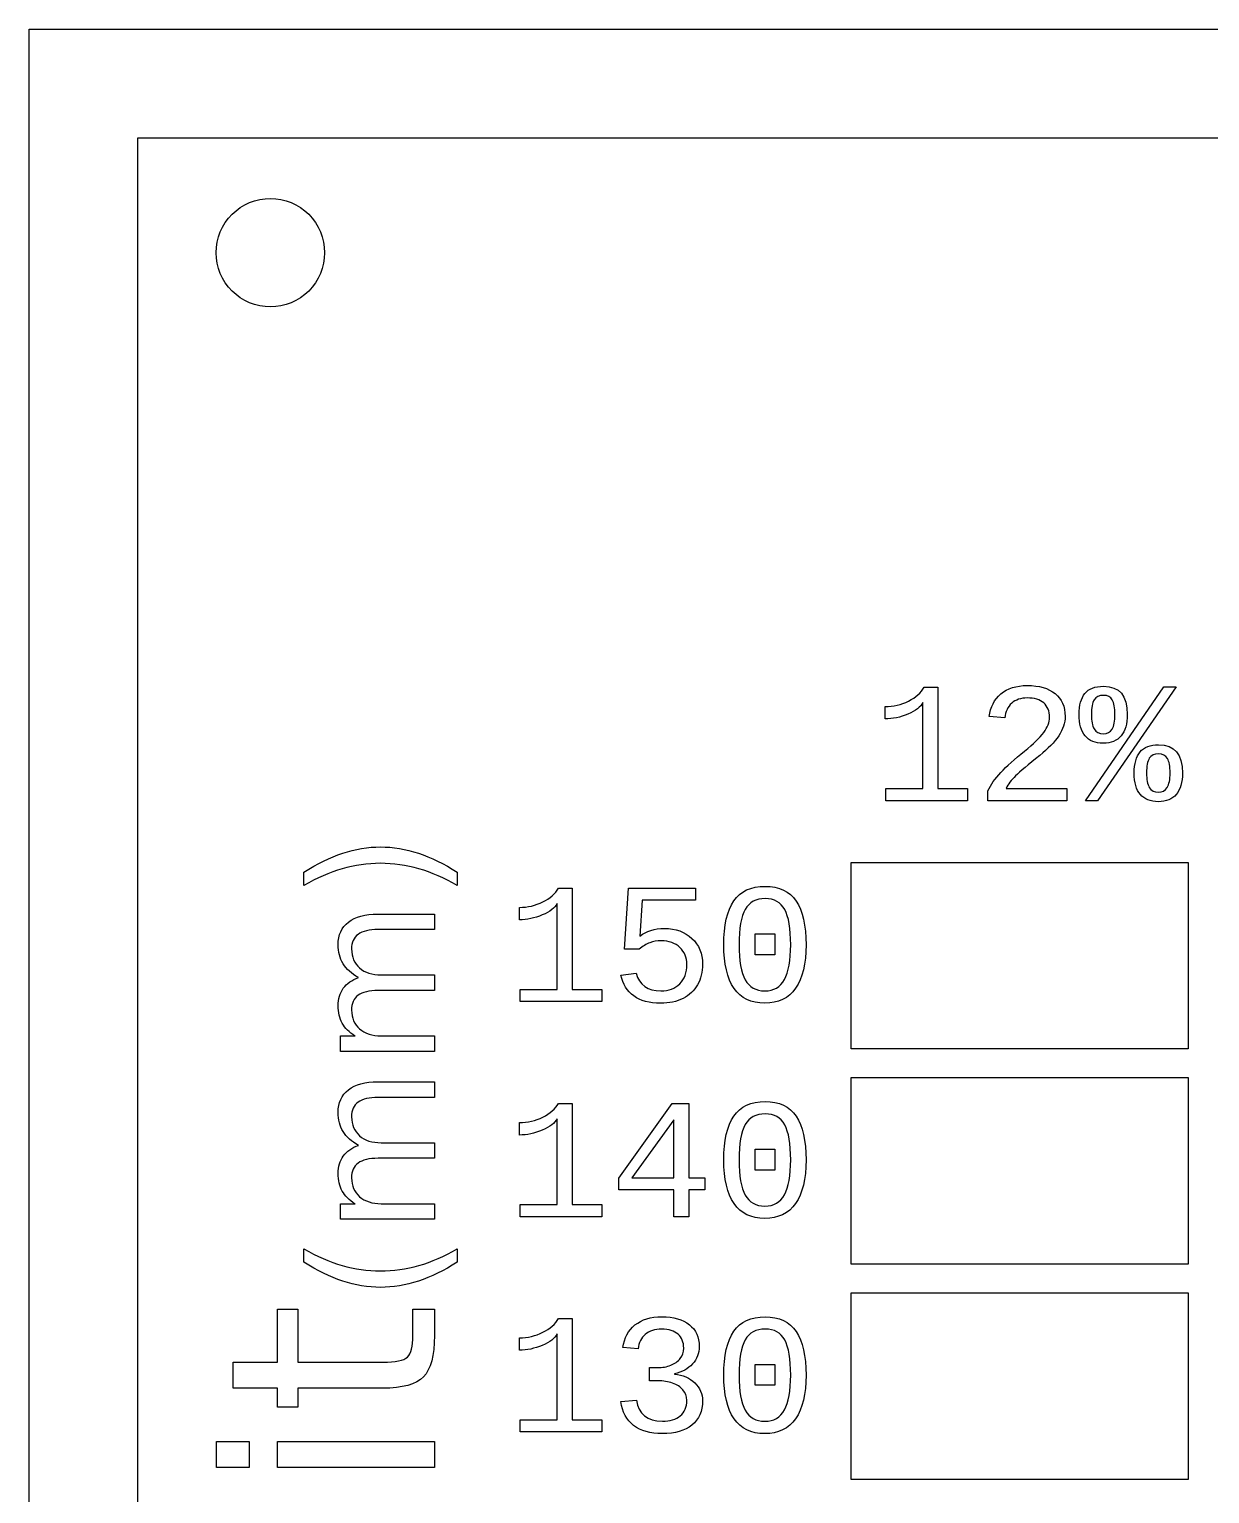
# Model space of a CAD drawing. Extents: x -4 to 214, y 146 to 301.
# Drawn here: x -3.9 to 39.7, y 246.9 to 300.9 of the extents above; entities that cross this region are included whole.
import ezdxf

# ---------------------------------------------------------------- set-up
doc = ezdxf.new("R2010")
doc.units = 0
doc.layers.add('Ebene_1', color=7, linetype='CONTINUOUS')

msp = doc.modelspace()

# ---------------------------------------------------------------- linework, layer by layer
at = {"layer": 'Ebene_1', "color": 7}
for points in [[(-3.868278, 300.868281), (213.86828, 300.868281), (213.86828, 300.868281), (213.86828, 146.13172), (213.86828, 146.13172), (-3.868278, 146.13172), (-3.868278, 146.13172), (-3.868278, 300.868281), (-3.868278, 300.868281)], [(0.131634, 296.868359), (209.86836, 296.868359), (209.86836, 296.868359), (209.86836, 150.13163), (209.86836, 150.13163), (0.131634, 150.13163), (0.131634, 150.13163), (0.131634, 296.868359), (0.131634, 296.868359)], [(7.027083, 292.62917)], [(35.552352, 272.417521), (35.102767, 272.417521), (37.992513, 276.612614), (38.4483, 276.612614)], [(35.769393, 276.637419)], [(36.191072, 275.595622)], [(37.803378, 274.479411)], [(38.225058, 273.437614)], [(26.458334, 270.139585), (38.89375, 270.139585), (38.89375, 270.139585), (38.89375, 263.260416), (38.89375, 263.260416), (26.458334, 263.260416), (26.458334, 263.260416), (26.458334, 270.139585), (26.458334, 270.139585)], [(6.265251, 269.288)], [(22.911263, 266.730013), (22.911263, 267.502059), (23.639901, 267.502059), (23.639901, 266.730013)], [(24.225911, 267.102084)], [(24.793318, 267.102084)], [(20.973396, 266.385848)], [(8.277531, 265.892858)], [(26.458334, 262.20208), (38.89375, 262.20208), (38.89375, 262.20208), (38.89375, 255.32291), (38.89375, 255.32291), (26.458334, 255.32291), (26.458334, 255.32291), (26.458334, 262.20208), (26.458334, 262.20208)], [(20.4711, 258.060776), (20.4711, 257.071689), (19.912996, 257.071689), (19.912996, 258.060776), (17.885214, 258.060776), (17.885214, 258.494858), (19.854084, 261.254379), (20.4711, 261.254379), (20.4711, 258.501059), (21.054012, 258.501059), (21.054012, 258.060776)], [(19.912996, 260.649765), (18.362702, 258.501059), (19.912996, 258.501059)], [(8.277531, 259.704088)], [(22.911263, 258.792514), (22.911263, 259.56456), (23.639901, 259.56456), (23.639901, 258.792514)], [(24.225911, 259.164584)], [(24.793318, 259.164584)], [(26.458334, 254.264572), (38.89375, 254.264572), (38.89375, 254.264572), (38.89375, 247.385403), (38.89375, 247.385403), (26.458334, 247.385403), (26.458334, 247.385403), (26.458334, 254.264572), (26.458334, 254.264572)], [(22.911263, 250.855014), (22.911263, 251.62706), (23.639901, 251.62706), (23.639901, 250.855014)], [(24.225911, 251.227084)], [(24.793318, 251.227084)], [(20.973396, 250.281407)], [(3.042708, 247.828844), (3.042708, 248.779691), (4.246769, 248.779691), (4.246769, 247.828844)], [(5.295801, 247.828844), (5.295801, 248.779691), (11.083561, 248.779691), (11.083561, 247.828844)]]:
    msp.add_lwpolyline(points, close=True, dxfattribs=at)
for points in [[(29.146541, 276.600212), (29.661238, 276.600212), (29.661238, 272.867106), (30.755745, 272.867106), (30.755745, 272.417521), (27.738875, 272.417521)], [(27.738875, 272.417521), (27.738875, 272.867106), (29.100032, 272.867106), (29.100032, 276.032805)], [(27.71097, 275.431291), (27.71097, 275.890178)], [(32.123104, 275.468498), (31.552596, 275.521208)], [(32.178914, 272.870207), (34.420638, 272.870207), (34.420638, 272.417521), (31.506087, 272.417521)], [(31.506087, 272.417521), (31.506087, 272.780291)], [(6.265251, 269.288), (6.265251, 269.784093)], [(11.920719, 269.784093), (11.920719, 269.288)], [(15.652791, 269.191879), (16.167488, 269.191879), (16.167488, 265.458773), (17.261996, 265.458773), (17.261996, 265.009188), (14.245125, 265.009188)], [(18.635554, 266.934652), (18.08985, 266.934652), (18.23558, 269.191879), (20.719147, 269.191879), (20.719147, 268.742294), (18.750277, 268.742294), (18.660358, 267.424545)], [(14.21722, 268.022958), (14.21722, 268.481844)], [(14.245125, 265.009188), (14.245125, 265.458773), (15.606282, 265.458773), (15.606282, 268.624471)], [(8.987565, 268.2369), (11.083561, 268.2369), (11.083561, 267.663291), (9.006168, 267.663291)], [(9.12089, 265.988976), (11.083561, 265.988976), (11.083561, 265.415368), (9.006168, 265.415368)], [(17.962729, 265.985873), (18.527035, 266.050985)], [(9.12089, 263.74105), (11.083561, 263.74105), (11.083561, 263.167441), (7.610905, 263.167441), (7.610905, 263.74105), (8.150407, 263.74105)], [(8.987565, 262.048132), (11.083561, 262.048132), (11.083561, 261.474523), (9.006168, 261.474523)], [(15.652791, 261.254379), (16.167488, 261.254379), (16.167488, 257.521274), (17.261996, 257.521274), (17.261996, 257.071689), (14.245125, 257.071689)], [(14.21722, 260.085458), (14.21722, 260.544345)], [(14.245125, 257.071689), (14.245125, 257.521274), (15.606282, 257.521274), (15.606282, 260.686972)], [(9.12089, 259.800205), (11.083561, 259.800205), (11.083561, 259.226597), (9.006168, 259.226597)], [(9.12089, 257.552282), (11.083561, 257.552282), (11.083561, 256.978673), (7.610905, 256.978673), (7.610905, 257.552282), (8.150407, 257.552282)], [(6.265251, 255.394274), (6.265251, 255.890368)], [(11.920719, 255.890368), (11.920719, 255.394274)], [(3.65249, 251.704577), (5.295801, 251.704577), (5.295801, 253.663113), (6.034774, 253.663113), (6.034774, 251.704577), (9.176701, 251.704577)], [(10.287744, 252.686428), (10.287744, 253.663113), (11.083561, 253.663113), (11.083561, 252.686428)], [(15.652791, 253.316879), (16.167488, 253.316879), (16.167488, 249.583774), (17.261996, 249.583774), (17.261996, 249.134189), (14.245125, 249.134189)], [(14.21722, 252.147958), (14.21722, 252.606845)], [(14.245125, 249.134189), (14.245125, 249.583774), (15.606282, 249.583774), (15.606282, 252.749472)], [(18.598348, 252.200668), (18.037143, 252.244076)], [(9.176701, 250.748561), (6.034774, 250.748561), (6.034774, 250.050932), (5.295801, 250.050932), (5.295801, 250.748561), (3.65249, 250.748561), (3.65249, 251.704577)], [(19.326987, 251.022446), (19.010725, 251.022446), (19.010725, 251.506137), (19.314583, 251.506137)], [(19.937801, 251.282895), (19.937801, 251.270494)], [(17.962729, 250.256601), (18.539436, 250.309311)]]:
    msp.add_lwpolyline(points, dxfattribs=at)
for points in [[(3.61287, 294.043383), (3.987943, 294.418456), (4.49665, 294.62917), (5.027083, 294.62917)], [(5.027083, 294.62917), (5.557516, 294.62917), (6.066224, 294.418456), (6.441297, 294.043383)], [(3.027083, 292.62917), (3.027083, 293.159602), (3.237797, 293.66831), (3.61287, 294.043383)], [(6.441297, 294.043383), (6.81637, 293.66831), (7.027083, 293.159602), (7.027083, 292.62917)], [(3.61287, 291.214956), (3.237797, 291.590029), (3.027083, 292.098737), (3.027083, 292.62917)], [(7.027083, 292.62917), (7.027083, 292.098737), (6.81637, 291.590029), (6.441297, 291.214956)], [(5.027083, 290.62917), (4.49665, 290.62917), (3.987943, 290.839883), (3.61287, 291.214956)], [(6.441297, 291.214956), (6.066224, 290.839883), (5.557516, 290.62917), (5.027083, 290.62917)], [(28.576033, 276.091716), (28.848885, 276.226075), (29.039054, 276.395573), (29.146541, 276.600212)], [(31.983577, 276.355266), (32.229557, 276.561971), (32.553052, 276.665324), (32.954061, 276.665324)], [(32.954061, 276.665324), (33.394344, 276.665324), (33.737475, 276.566105), (33.983455, 276.367668)], [(35.084163, 276.373869), (35.228857, 276.549569), (35.457267, 276.637419), (35.769393, 276.637419)], [(35.769393, 276.637419), (36.35437, 276.637419), (36.646858, 276.290153), (36.646858, 275.595622)], [(27.71097, 275.890178), (28.016894, 275.890178), (28.305249, 275.957357), (28.576033, 276.091716)], [(29.100032, 276.032805), (29.023551, 275.871574), (28.84165, 275.731014), (28.554329, 275.611125)], [(31.552596, 275.521208), (31.593937, 275.872608), (31.737597, 276.150627), (31.983577, 276.355266)], [(32.380452, 276.011101), (32.235758, 275.882943), (32.149975, 275.702076), (32.123104, 275.468498)], [(32.954061, 276.206437), (32.718416, 276.206437), (32.527213, 276.141325), (32.380452, 276.011101)], [(33.564876, 276.020402), (33.422249, 276.144426), (33.218644, 276.206437), (32.954061, 276.206437)], [(33.778817, 275.490202), (33.778817, 275.719645), (33.707503, 275.896379), (33.564876, 276.020402)], [(33.983455, 276.367668), (34.229435, 276.16923), (34.352425, 275.888111), (34.352425, 275.524309)], [(34.867122, 275.595622), (34.867122, 275.940821), (34.939469, 276.200236), (35.084163, 276.373869)], [(35.425228, 276.138225), (35.357015, 276.028671), (35.322908, 275.847803), (35.322908, 275.595622)], [(35.766292, 276.302556), (35.607129, 276.302556), (35.49344, 276.247779), (35.425228, 276.138225)], [(36.091853, 276.132023), (36.027775, 276.245712), (35.919254, 276.302556), (35.766292, 276.302556)], [(36.191072, 275.595622), (36.191072, 275.841602), (36.157999, 276.020402), (36.091853, 276.132023)], [(28.554329, 275.611125), (28.269075, 275.491236), (27.987955, 275.431291), (27.71097, 275.431291)], [(33.561775, 274.928996), (33.706469, 275.1233), (33.778817, 275.310368), (33.778817, 275.490202)], [(34.352425, 275.524309), (34.352425, 275.286597), (34.273877, 275.048885), (34.11678, 274.811174)], [(35.093465, 274.804973), (34.94257, 274.98274), (34.867122, 275.24629), (34.867122, 275.595622)], [(35.322908, 275.595622), (35.322908, 275.355844), (35.357015, 275.178077), (35.425228, 275.062321)], [(36.085652, 275.059221), (36.155932, 275.174976), (36.191072, 275.353776), (36.191072, 275.595622)], [(36.646858, 275.595622), (36.646858, 275.250424), (36.571411, 274.987907), (36.420516, 274.808073)], [(32.851741, 274.243767), (33.180403, 274.506283), (33.417081, 274.734693), (33.561775, 274.928996)], [(35.425228, 275.062321), (35.49344, 274.946566), (35.606095, 274.888689), (35.763191, 274.888689)], [(35.763191, 274.888689), (35.909952, 274.888689), (36.017439, 274.945533), (36.085652, 275.059221)], [(34.11678, 274.811174), (33.959684, 274.575529), (33.725073, 274.333684), (33.412947, 274.085637)], [(35.75699, 274.538322), (35.465535, 274.538322), (35.24436, 274.627206), (35.093465, 274.804973)], [(36.420516, 274.808073), (36.26962, 274.628239), (36.048445, 274.538322), (35.75699, 274.538322)], [(37.118147, 274.215861), (37.262842, 274.391561), (37.491252, 274.479411), (37.803378, 274.479411)], [(37.803378, 274.479411), (38.388354, 274.479411), (38.680842, 274.132145), (38.680842, 273.437614)], [(31.977376, 273.459318), (32.19235, 273.688762), (32.483805, 273.950245), (32.851741, 274.243767)], [(33.412947, 274.085637), (32.987134, 273.746639), (32.691544, 273.496525), (32.52618, 273.335294)], [(36.901106, 273.437614), (36.901106, 273.782813), (36.973453, 274.042229), (37.118147, 274.215861)], [(37.459213, 273.980217), (37.391, 273.870663), (37.356894, 273.689795), (37.356894, 273.437614)], [(37.800277, 274.144548), (37.641112, 274.144548), (37.527425, 274.089771), (37.459213, 273.980217)], [(38.125839, 273.974016), (38.06176, 274.087704), (37.95324, 274.144548), (37.800277, 274.144548)], [(38.225058, 273.437614), (38.225058, 273.683594), (38.191985, 273.862395), (38.125839, 273.974016)], [(31.506087, 272.780291), (31.607373, 273.005599), (31.764469, 273.231942), (31.977376, 273.459318)], [(32.52618, 273.335294), (32.362882, 273.176131), (32.247127, 273.021102), (32.178914, 272.870207)], [(37.12745, 272.646965), (36.976554, 272.824731), (36.901106, 273.088281), (36.901106, 273.437614)], [(37.356894, 273.437614), (37.356894, 273.197836), (37.391, 273.020069), (37.459213, 272.904314)], [(38.119637, 272.901213), (38.189917, 273.016968), (38.225058, 273.195769), (38.225058, 273.437614)], [(38.680842, 273.437614), (38.680842, 273.092415), (38.605394, 272.829899), (38.454499, 272.650065)], [(37.459213, 272.904314), (37.527425, 272.788559), (37.640079, 272.730681), (37.797176, 272.730681)], [(37.797176, 272.730681), (37.943937, 272.730681), (38.051424, 272.787525), (38.119637, 272.901213)], [(37.790974, 272.380315), (37.49952, 272.380315), (37.278345, 272.469198), (37.12745, 272.646965)], [(38.454499, 272.650065), (38.303605, 272.470232), (38.08243, 272.380315), (37.790974, 272.380315)], [(7.697721, 270.478625), (8.164876, 270.633653), (8.628931, 270.711167), (9.089884, 270.711167)], [(9.089884, 270.711167), (9.552905, 270.711167), (10.019027, 270.633653), (10.488249, 270.478625)], [(6.265251, 269.784093), (6.753076, 270.094152), (7.230566, 270.325662), (7.697721, 270.478625)], [(9.089884, 270.106554), (8.612394, 270.106554), (8.141105, 270.038341), (7.676017, 269.901915)], [(10.509953, 269.901915), (10.040731, 270.038341), (9.567375, 270.106554), (9.089884, 270.106554)], [(10.488249, 270.478625), (10.957471, 270.325662), (11.434961, 270.094152), (11.920719, 269.784093)], [(7.676017, 269.901915), (7.210929, 269.767556), (6.740674, 269.562918), (6.265251, 269.288)], [(11.920719, 269.288), (11.447363, 269.562918), (10.977108, 269.767556), (10.509953, 269.901915)], [(15.082283, 268.683383), (15.355135, 268.817741), (15.545304, 268.98724), (15.652791, 269.191879)], [(22.126815, 268.72059), (22.372795, 269.07819), (22.759334, 269.256991), (23.286434, 269.256991)], [(23.286434, 269.256991), (23.801131, 269.256991), (24.180436, 269.076123), (24.424348, 268.714388)], [(14.21722, 268.481844), (14.523144, 268.481844), (14.811499, 268.549024), (15.082283, 268.683383)], [(15.606282, 268.624471), (15.529801, 268.463241), (15.3479, 268.322681), (15.060579, 268.202792)], [(21.757846, 267.102084), (21.757846, 267.823487), (21.880836, 268.362989), (22.126815, 268.72059)], [(23.286434, 268.804305), (22.943303, 268.804305), (22.696289, 268.672014), (22.545394, 268.40743)], [(24.00577, 268.401229), (23.861076, 268.669947), (23.621297, 268.804305), (23.286434, 268.804305)], [(24.424348, 268.714388), (24.670328, 268.35472), (24.793318, 267.817286), (24.793318, 267.102084)], [(7.527189, 267.105187), (7.527189, 267.466922), (7.654313, 267.745974), (7.908561, 267.942345)], [(7.908561, 267.942345), (8.160742, 268.138715), (8.52041, 268.2369), (8.987565, 268.2369)], [(15.060579, 268.202792), (14.775325, 268.082902), (14.494205, 268.022958), (14.21722, 268.022958)], [(22.545394, 268.40743), (22.396566, 268.142847), (22.322152, 267.707732), (22.322152, 267.102084)], [(24.225911, 267.102084), (24.225911, 267.70153), (24.152531, 268.134579), (24.00577, 268.401229)], [(8.265128, 267.486558), (8.103898, 267.368735), (8.023283, 267.188901), (8.023283, 266.947056)], [(9.006168, 267.663291), (8.673372, 267.663291), (8.426359, 267.60438), (8.265128, 267.486558)], [(18.660358, 267.424545), (18.902205, 267.61058), (19.202962, 267.703597), (19.56263, 267.703597)], [(19.56263, 267.703597), (19.98431, 267.703597), (20.324341, 267.581641), (20.582723, 267.337728)], [(7.710124, 266.404454), (7.588167, 266.602892), (7.527189, 266.836469), (7.527189, 267.105187)], [(8.023283, 266.947056), (8.023283, 266.651467), (8.121468, 266.41789), (8.317839, 266.246323)], [(19.026229, 267.176498), (18.896005, 267.128955), (18.76578, 267.04834), (18.635554, 266.934652)], [(19.447909, 267.247811), (19.297014, 267.247811), (19.156454, 267.22404), (19.026229, 267.176498)], [(20.136238, 267.002865), (19.964672, 267.166162), (19.735229, 267.247811), (19.447909, 267.247811)], [(20.393588, 266.373446), (20.393588, 266.629761), (20.307805, 266.839567), (20.136238, 267.002865)], [(20.582723, 267.337728), (20.843172, 267.095882), (20.973396, 266.778589), (20.973396, 266.385848)], [(22.136115, 265.49598), (21.883936, 265.863916), (21.757846, 266.399284), (21.757846, 267.102084)], [(22.322152, 267.102084), (22.322152, 266.512972), (22.3976, 266.081991), (22.548495, 265.809139)], [(23.996467, 265.821542), (24.14943, 266.100595), (24.225911, 266.527442), (24.225911, 267.102084)], [(24.793318, 267.102084), (24.793318, 266.403418), (24.664127, 265.869084), (24.405746, 265.499081)], [(8.277531, 265.892858), (8.021216, 266.035485), (7.83208, 266.206017), (7.710124, 266.404454)], [(20.133138, 265.663412), (20.306771, 265.837045), (20.393588, 266.073723), (20.393588, 266.373446)], [(20.973396, 266.385848), (20.973396, 266.098527), (20.912418, 265.846347), (20.790463, 265.629305)], [(7.719425, 265.499082), (7.847583, 265.67685), (8.033618, 265.808109), (8.277531, 265.892858)], [(8.317839, 266.246323), (8.514209, 266.074759), (8.781893, 265.988976), (9.12089, 265.988976)], [(18.437116, 265.213827), (18.187004, 265.391594), (18.028875, 265.648942), (17.962729, 265.985873)], [(18.527035, 266.050985), (18.644857, 265.61897), (18.947681, 265.402963), (19.435505, 265.402963)], [(22.548495, 265.809139), (22.701456, 265.538355), (22.943301, 265.402963), (23.27403, 265.402963)], [(23.27403, 265.402963), (23.602694, 265.402963), (23.843506, 265.542489), (23.996467, 265.821542)], [(7.527189, 264.857261), (7.527189, 265.109442), (7.591268, 265.323382), (7.719425, 265.499082)], [(8.265128, 265.238634), (8.103898, 265.120811), (8.023283, 264.93891), (8.023283, 264.692931)], [(9.006168, 265.415368), (8.671305, 265.415368), (8.424292, 265.356456), (8.265128, 265.238634)], [(19.423104, 264.947177), (19.015893, 264.947177), (18.68723, 265.03606), (18.437116, 265.213827)], [(19.435505, 265.402963), (19.726962, 265.402963), (19.959506, 265.489779), (20.133138, 265.663412)], [(20.790463, 265.629305), (20.668506, 265.412264), (20.489705, 265.243799), (20.25406, 265.12391)], [(23.267831, 264.947177), (22.765535, 264.947177), (22.388297, 265.130111), (22.136115, 265.49598)], [(24.405746, 265.499081), (24.14943, 265.131145), (23.770125, 264.947177), (23.267831, 264.947177)], [(7.679118, 264.209238), (7.577832, 264.391139), (7.527189, 264.607147), (7.527189, 264.857261)], [(8.023283, 264.692931), (8.023283, 264.401476), (8.122502, 264.169966), (8.320939, 263.998399)], [(20.25406, 265.12391), (20.020482, 265.006088), (19.743497, 264.947177), (19.423104, 264.947177)], [(8.150407, 263.74105), (7.9375, 263.871274), (7.780404, 264.027337), (7.679118, 264.209238)], [(8.320939, 263.998399), (8.51731, 263.826833), (8.78396, 263.74105), (9.12089, 263.74105)], [(7.908561, 261.753574), (8.160742, 261.949946), (8.52041, 262.048132), (8.987565, 262.048132)], [(7.527189, 260.916416), (7.527189, 261.278151), (7.654313, 261.557204), (7.908561, 261.753574)], [(9.006168, 261.474523), (8.673372, 261.474523), (8.426359, 261.415612), (8.265128, 261.297789)], [(7.710124, 260.215683), (7.588167, 260.414121), (7.527189, 260.647699), (7.527189, 260.916416)], [(8.265128, 261.297789), (8.103898, 261.179967), (8.023283, 261.000133), (8.023283, 260.758288)], [(15.082283, 260.745883), (15.355135, 260.880242), (15.545304, 261.049741), (15.652791, 261.254379)], [(22.126815, 260.78309), (22.372795, 261.140691), (22.759334, 261.319491), (23.286434, 261.319491)], [(23.286434, 261.319491), (23.801131, 261.319491), (24.180436, 261.138624), (24.424348, 260.776889)], [(8.023283, 260.758288), (8.023283, 260.462697), (8.121468, 260.22912), (8.317839, 260.057555)], [(14.21722, 260.544345), (14.523144, 260.544345), (14.811499, 260.611524), (15.082283, 260.745883)], [(15.606282, 260.686972), (15.529801, 260.525742), (15.3479, 260.385182), (15.060579, 260.265292)], [(21.757846, 259.164584), (21.757846, 259.885987), (21.880836, 260.425489), (22.126815, 260.78309)], [(22.545394, 260.469931), (22.396566, 260.205348), (22.322152, 259.770232), (22.322152, 259.164584)], [(23.286434, 260.866806), (22.943303, 260.866806), (22.696289, 260.734514), (22.545394, 260.469931)], [(24.00577, 260.46373), (23.861076, 260.732447), (23.621297, 260.866806), (23.286434, 260.866806)], [(24.225911, 259.164584), (24.225911, 259.764031), (24.152531, 260.197079), (24.00577, 260.46373)], [(24.424348, 260.776889), (24.670328, 260.417221), (24.793318, 259.879786), (24.793318, 259.164584)], [(8.277531, 259.704088), (8.021216, 259.846714), (7.83208, 260.017246), (7.710124, 260.215683)], [(8.317839, 260.057555), (8.514209, 259.885989), (8.781893, 259.800205), (9.12089, 259.800205)], [(15.060579, 260.265292), (14.775325, 260.145403), (14.494205, 260.085458), (14.21722, 260.085458)], [(7.527189, 258.668493), (7.527189, 258.920674), (7.591268, 259.134614), (7.719425, 259.310314)], [(7.719425, 259.310314), (7.847583, 259.48808), (8.033618, 259.619338), (8.277531, 259.704088)], [(8.265128, 259.049863), (8.103898, 258.932042), (8.023283, 258.750141), (8.023283, 258.50416)], [(9.006168, 259.226597), (8.671305, 259.226597), (8.424292, 259.167686), (8.265128, 259.049863)], [(22.136115, 257.558481), (21.883936, 257.926417), (21.757846, 258.461785), (21.757846, 259.164584)], [(22.322152, 259.164584), (22.322152, 258.575473), (22.3976, 258.144491), (22.548495, 257.87164)], [(23.996467, 257.884042), (24.14943, 258.163095), (24.225911, 258.589942), (24.225911, 259.164584)], [(24.793318, 259.164584), (24.793318, 258.465919), (24.664127, 257.931585), (24.405746, 257.561581)], [(7.679118, 258.02047), (7.577832, 258.202371), (7.527189, 258.418378), (7.527189, 258.668493)], [(8.023283, 258.50416), (8.023283, 258.212705), (8.122502, 257.981195), (8.320939, 257.809629)], [(8.150407, 257.552282), (7.9375, 257.682506), (7.780404, 257.838569), (7.679118, 258.02047)], [(8.320939, 257.809629), (8.51731, 257.638064), (8.78396, 257.552282), (9.12089, 257.552282)], [(22.548495, 257.87164), (22.701456, 257.600855), (22.943301, 257.465463), (23.27403, 257.465463)], [(23.27403, 257.465463), (23.602694, 257.465463), (23.843506, 257.60499), (23.996467, 257.884042)], [(23.267831, 257.009677), (22.765535, 257.009677), (22.388297, 257.192612), (22.136115, 257.558481)], [(24.405746, 257.561581), (24.14943, 257.193645), (23.770125, 257.009677), (23.267831, 257.009677)], [(6.265251, 255.890368), (6.740674, 255.613382), (7.210929, 255.40771), (7.676017, 255.273351)], [(10.509953, 255.273351), (10.977108, 255.409776), (11.447363, 255.615448), (11.920719, 255.890368)], [(7.697721, 254.696642), (7.230566, 254.849604), (6.753076, 255.082148), (6.265251, 255.394274)], [(7.676017, 255.273351), (8.141105, 255.138992), (8.612394, 255.071813), (9.089884, 255.071813)], [(9.089884, 255.071813), (9.567375, 255.071813), (10.040731, 255.138992), (10.509953, 255.273351)], [(11.920719, 255.394274), (11.434961, 255.084216), (10.957471, 254.851672), (10.488249, 254.696642)], [(9.089884, 254.467198), (8.628931, 254.467198), (8.164876, 254.543679), (7.697721, 254.696642)], [(10.488249, 254.696642), (10.019027, 254.543679), (9.552905, 254.467198), (9.089884, 254.467198)], [(15.082283, 252.808383), (15.355135, 252.942742), (15.545304, 253.112241), (15.652791, 253.316879)], [(18.480526, 253.081235), (18.73684, 253.281739), (19.065502, 253.381991), (19.466512, 253.381991)], [(19.466512, 253.381991), (19.904727, 253.381991), (20.244758, 253.28484), (20.486605, 253.090536)], [(22.126815, 252.84559), (22.372795, 253.203191), (22.759334, 253.381991), (23.286434, 253.381991)], [(23.286434, 253.381991), (23.801131, 253.381991), (24.180436, 253.201124), (24.424348, 252.839389)], [(14.21722, 252.606845), (14.523144, 252.606845), (14.811499, 252.674024), (15.082283, 252.808383)], [(18.037143, 252.244076), (18.078483, 252.601677), (18.226278, 252.88073), (18.480526, 253.081235)], [(19.46031, 252.923105), (19.21433, 252.923105), (19.014859, 252.86006), (18.861897, 252.733969)], [(20.071127, 252.73707), (19.934701, 252.861093), (19.731095, 252.923105), (19.46031, 252.923105)], [(20.486605, 253.090536), (20.730517, 252.8983), (20.852473, 252.629583), (20.852473, 252.284384)], [(21.757846, 251.227084), (21.757846, 251.948487), (21.880836, 252.487989), (22.126815, 252.84559)], [(23.286434, 252.929306), (22.943303, 252.929306), (22.696289, 252.797014), (22.545394, 252.532431)], [(24.00577, 252.52623), (23.861076, 252.794947), (23.621297, 252.929306), (23.286434, 252.929306)], [(24.424348, 252.839389), (24.670328, 252.479721), (24.793318, 251.942286), (24.793318, 251.227084)], [(10.086206, 251.895778), (10.220565, 252.026693), (10.287744, 252.290242), (10.287744, 252.686428)], [(11.083561, 252.686428), (11.083561, 251.952623), (10.94748, 251.446195), (10.675317, 251.167142)], [(15.060579, 252.327792), (14.775325, 252.207903), (14.494205, 252.147958), (14.21722, 252.147958)], [(15.606282, 252.749472), (15.529801, 252.588242), (15.3479, 252.447682), (15.060579, 252.327792)], [(18.861897, 252.733969), (18.711001, 252.607879), (18.623152, 252.430112), (18.598348, 252.200668)], [(20.278865, 252.225473), (20.278865, 252.444581), (20.209619, 252.615113), (20.071127, 252.73707)], [(20.852473, 252.284384), (20.852473, 252.038404), (20.770825, 251.824464), (20.607528, 251.642563)], [(22.545394, 252.532431), (22.396566, 252.267848), (22.322152, 251.832732), (22.322152, 251.227084)], [(24.225911, 251.227084), (24.225911, 251.826531), (24.152531, 252.259579), (24.00577, 252.52623)], [(9.176701, 251.704577), (9.648679, 251.704577), (9.951847, 251.768311), (10.086206, 251.895778)], [(19.801374, 251.592954), (19.950202, 251.652898), (20.066991, 251.736614), (20.15174, 251.844101)], [(20.15174, 251.844101), (20.23649, 251.951588), (20.278865, 252.078712), (20.278865, 252.225473)], [(10.675317, 251.167142), (10.39971, 250.888088), (9.900171, 250.748561), (9.176701, 250.748561)], [(19.314583, 251.506137), (19.492349, 251.506137), (19.654613, 251.535076), (19.801374, 251.592954)], [(20.607528, 251.642563), (20.44423, 251.460662), (20.220988, 251.340773), (19.937801, 251.282895)], [(19.937801, 251.270494), (20.249926, 251.235354), (20.500041, 251.1258), (20.688143, 250.941832)], [(22.136115, 249.620981), (21.883936, 249.988917), (21.757846, 250.524285), (21.757846, 251.227084)], [(22.322152, 251.227084), (22.322152, 250.637973), (22.3976, 250.206991), (22.548495, 249.93414)], [(23.996467, 249.946542), (24.14943, 250.225595), (24.225911, 250.652442), (24.225911, 251.227084)], [(24.793318, 251.227084), (24.793318, 250.528419), (24.664127, 249.994085), (24.405746, 249.624081)], [(19.869589, 250.935629), (19.708357, 250.993507), (19.52749, 251.022446), (19.326987, 251.022446)], [(20.250959, 250.690683), (20.157942, 250.79817), (20.030819, 250.879819), (19.869589, 250.935629)], [(20.393588, 250.300009), (20.393588, 250.455038), (20.346045, 250.585263), (20.250959, 250.690683)], [(20.688143, 250.941832), (20.878312, 250.757864), (20.973396, 250.537722), (20.973396, 250.281407)], [(18.430917, 249.372934), (18.166334, 249.573438), (18.010271, 249.867994), (17.962729, 250.256601)], [(18.539436, 250.309311), (18.613851, 249.792547), (18.931144, 249.534165), (19.491317, 249.534165)], [(20.15174, 249.729501), (20.312972, 249.859726), (20.393588, 250.049895), (20.393588, 250.300009)], [(20.973396, 250.281406), (20.973396, 249.896933), (20.843172, 249.599277), (20.582723, 249.388437)], [(19.491317, 249.534165), (19.772436, 249.534165), (19.992578, 249.599277), (20.15174, 249.729501)], [(23.267831, 249.072177), (22.765535, 249.072177), (22.388297, 249.255112), (22.136115, 249.620981)], [(22.548495, 249.93414), (22.701456, 249.663355), (22.943301, 249.527963), (23.27403, 249.527963)], [(24.405746, 249.624081), (24.14943, 249.256145), (23.770125, 249.072177), (23.267831, 249.072177)], [(23.27403, 249.527963), (23.602694, 249.527963), (23.843506, 249.66749), (23.996467, 249.946542)], [(19.491317, 249.072177), (19.048967, 249.072177), (18.6955, 249.172429), (18.430917, 249.372934)], [(20.582723, 249.388437), (20.322274, 249.177597), (19.958472, 249.072177), (19.491317, 249.072177)]]:
    msp.add_open_spline(points, degree=3, dxfattribs=at)

doc.saveas('drawing.dxf')
